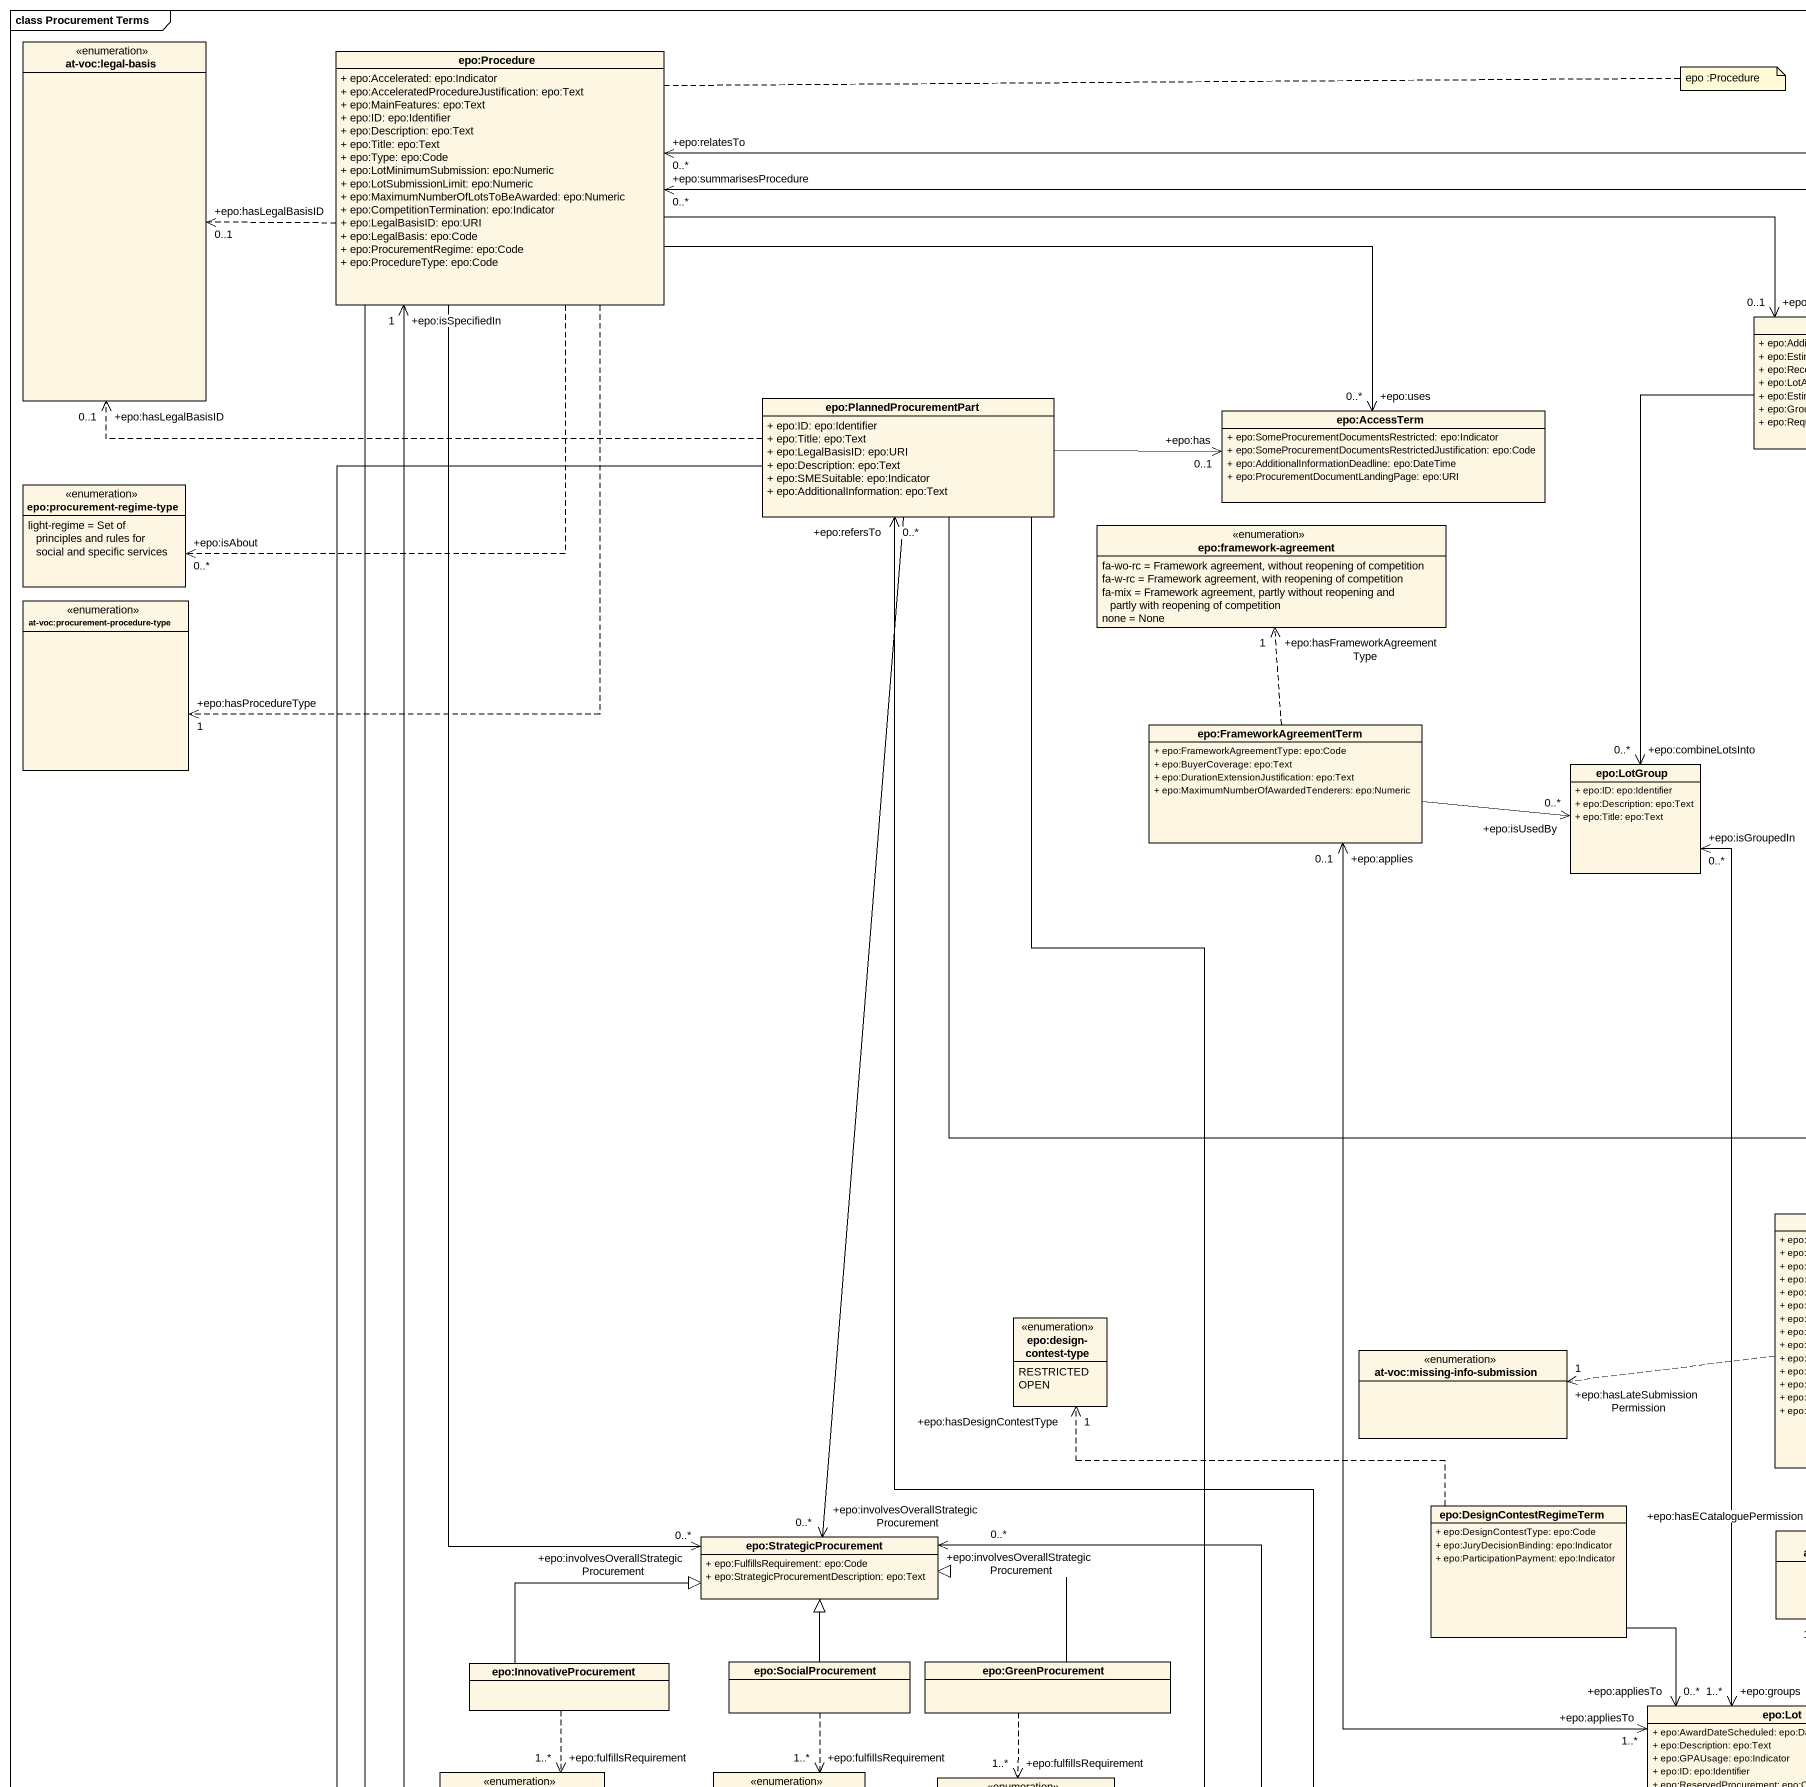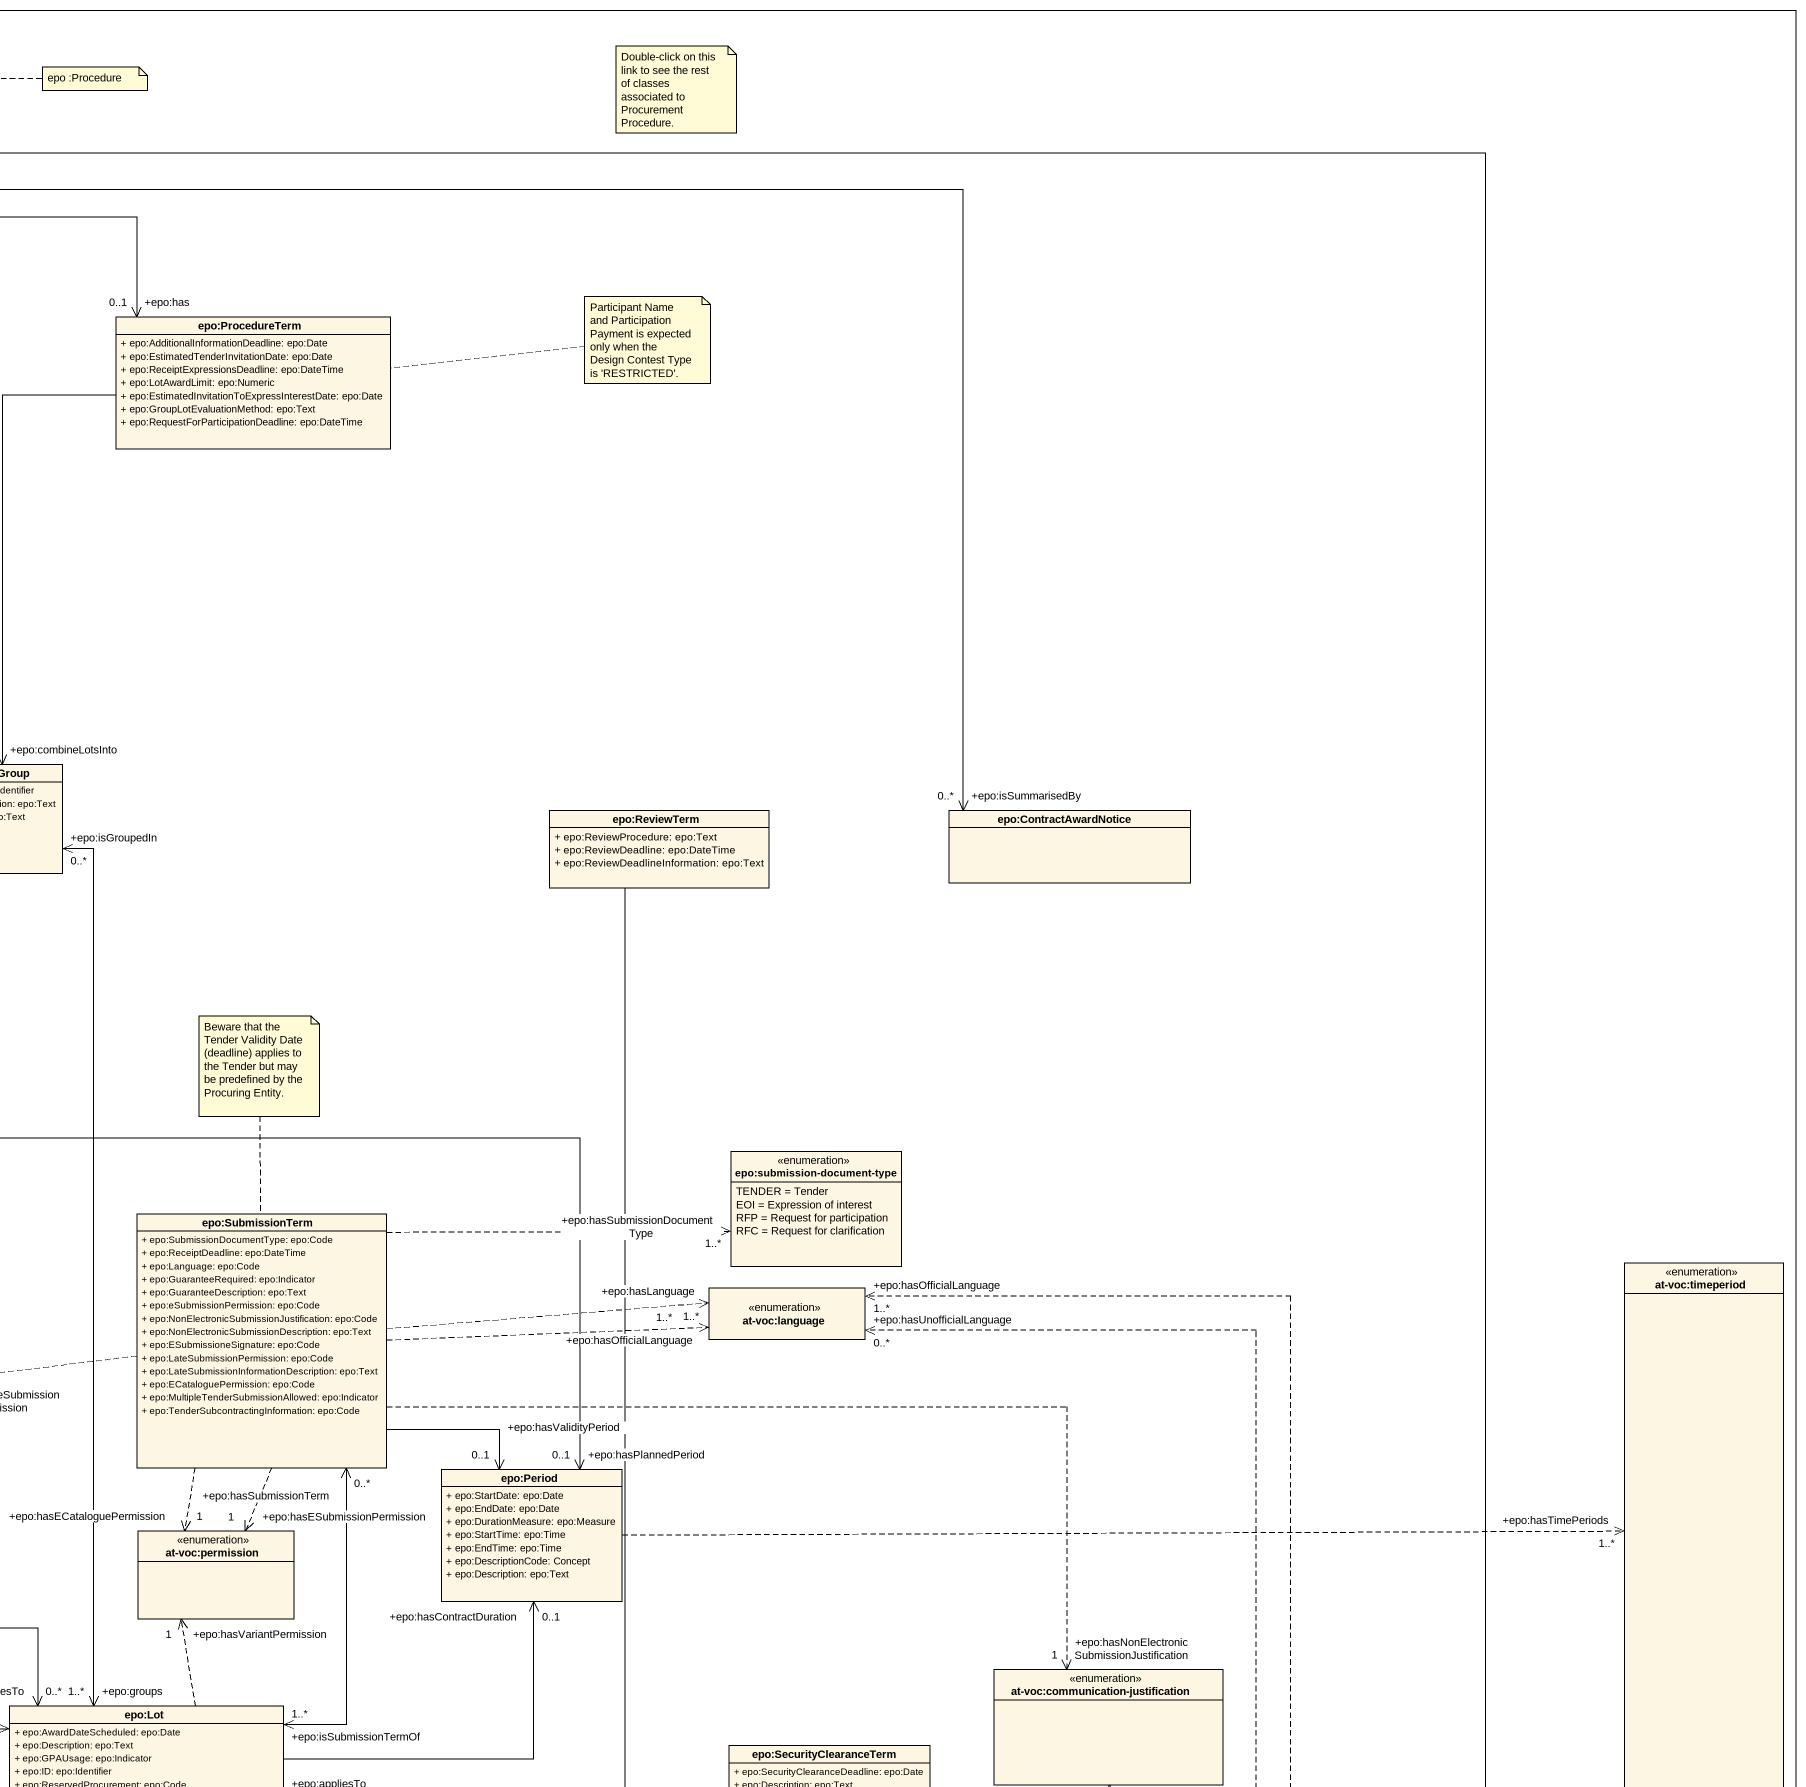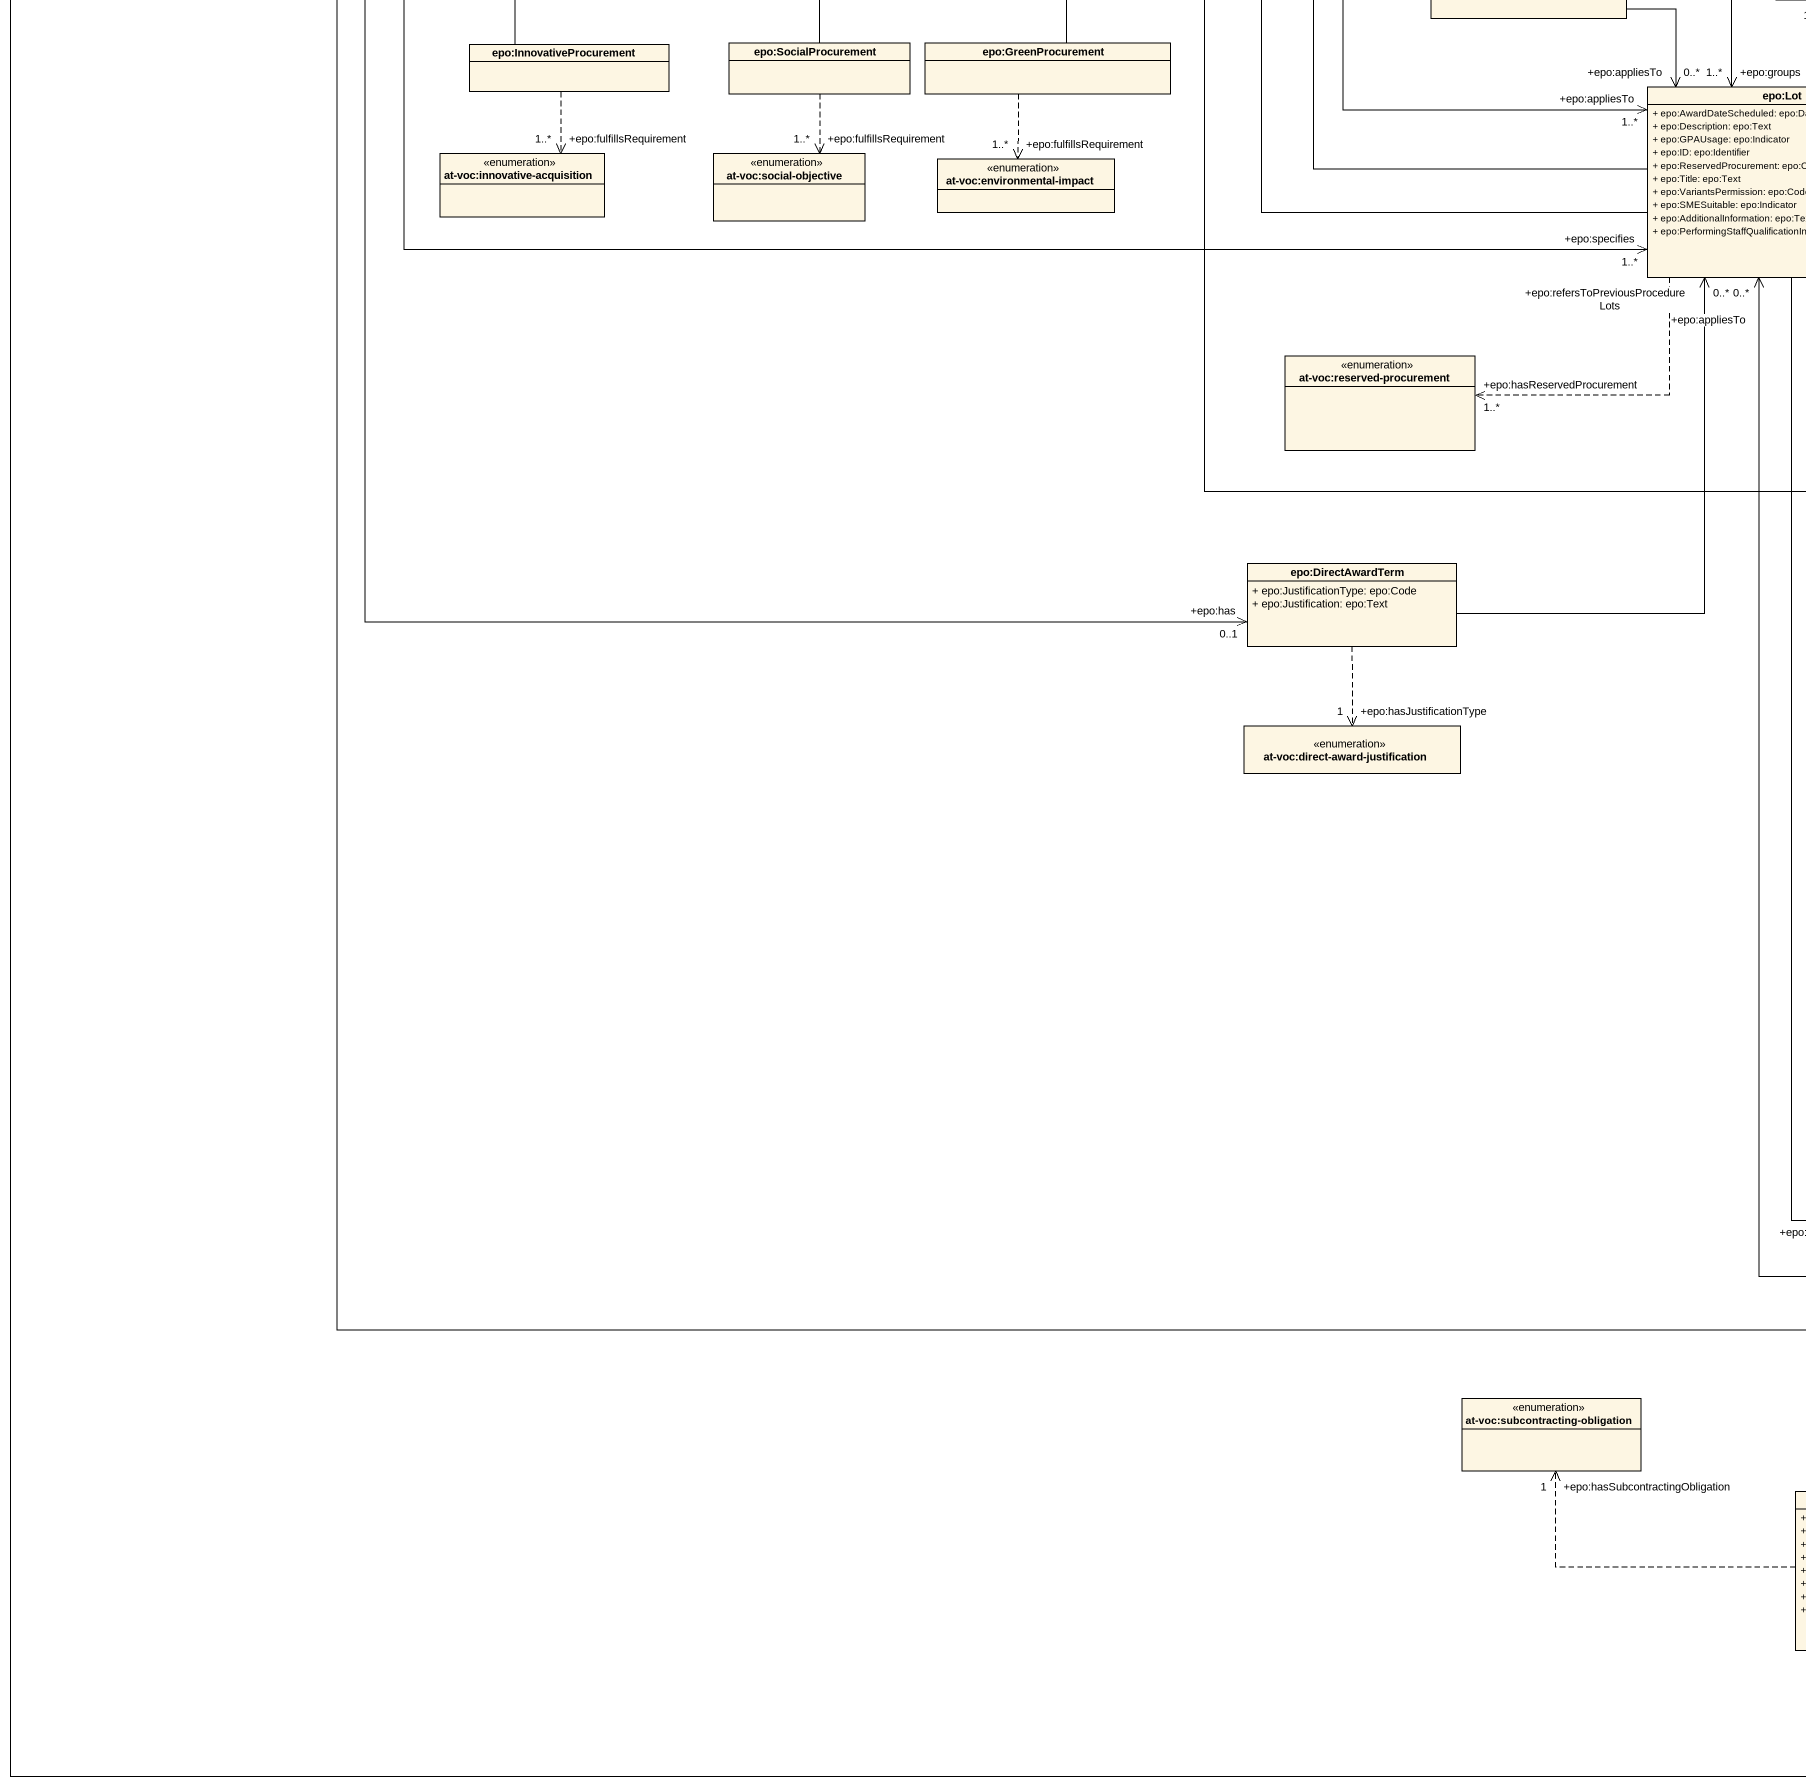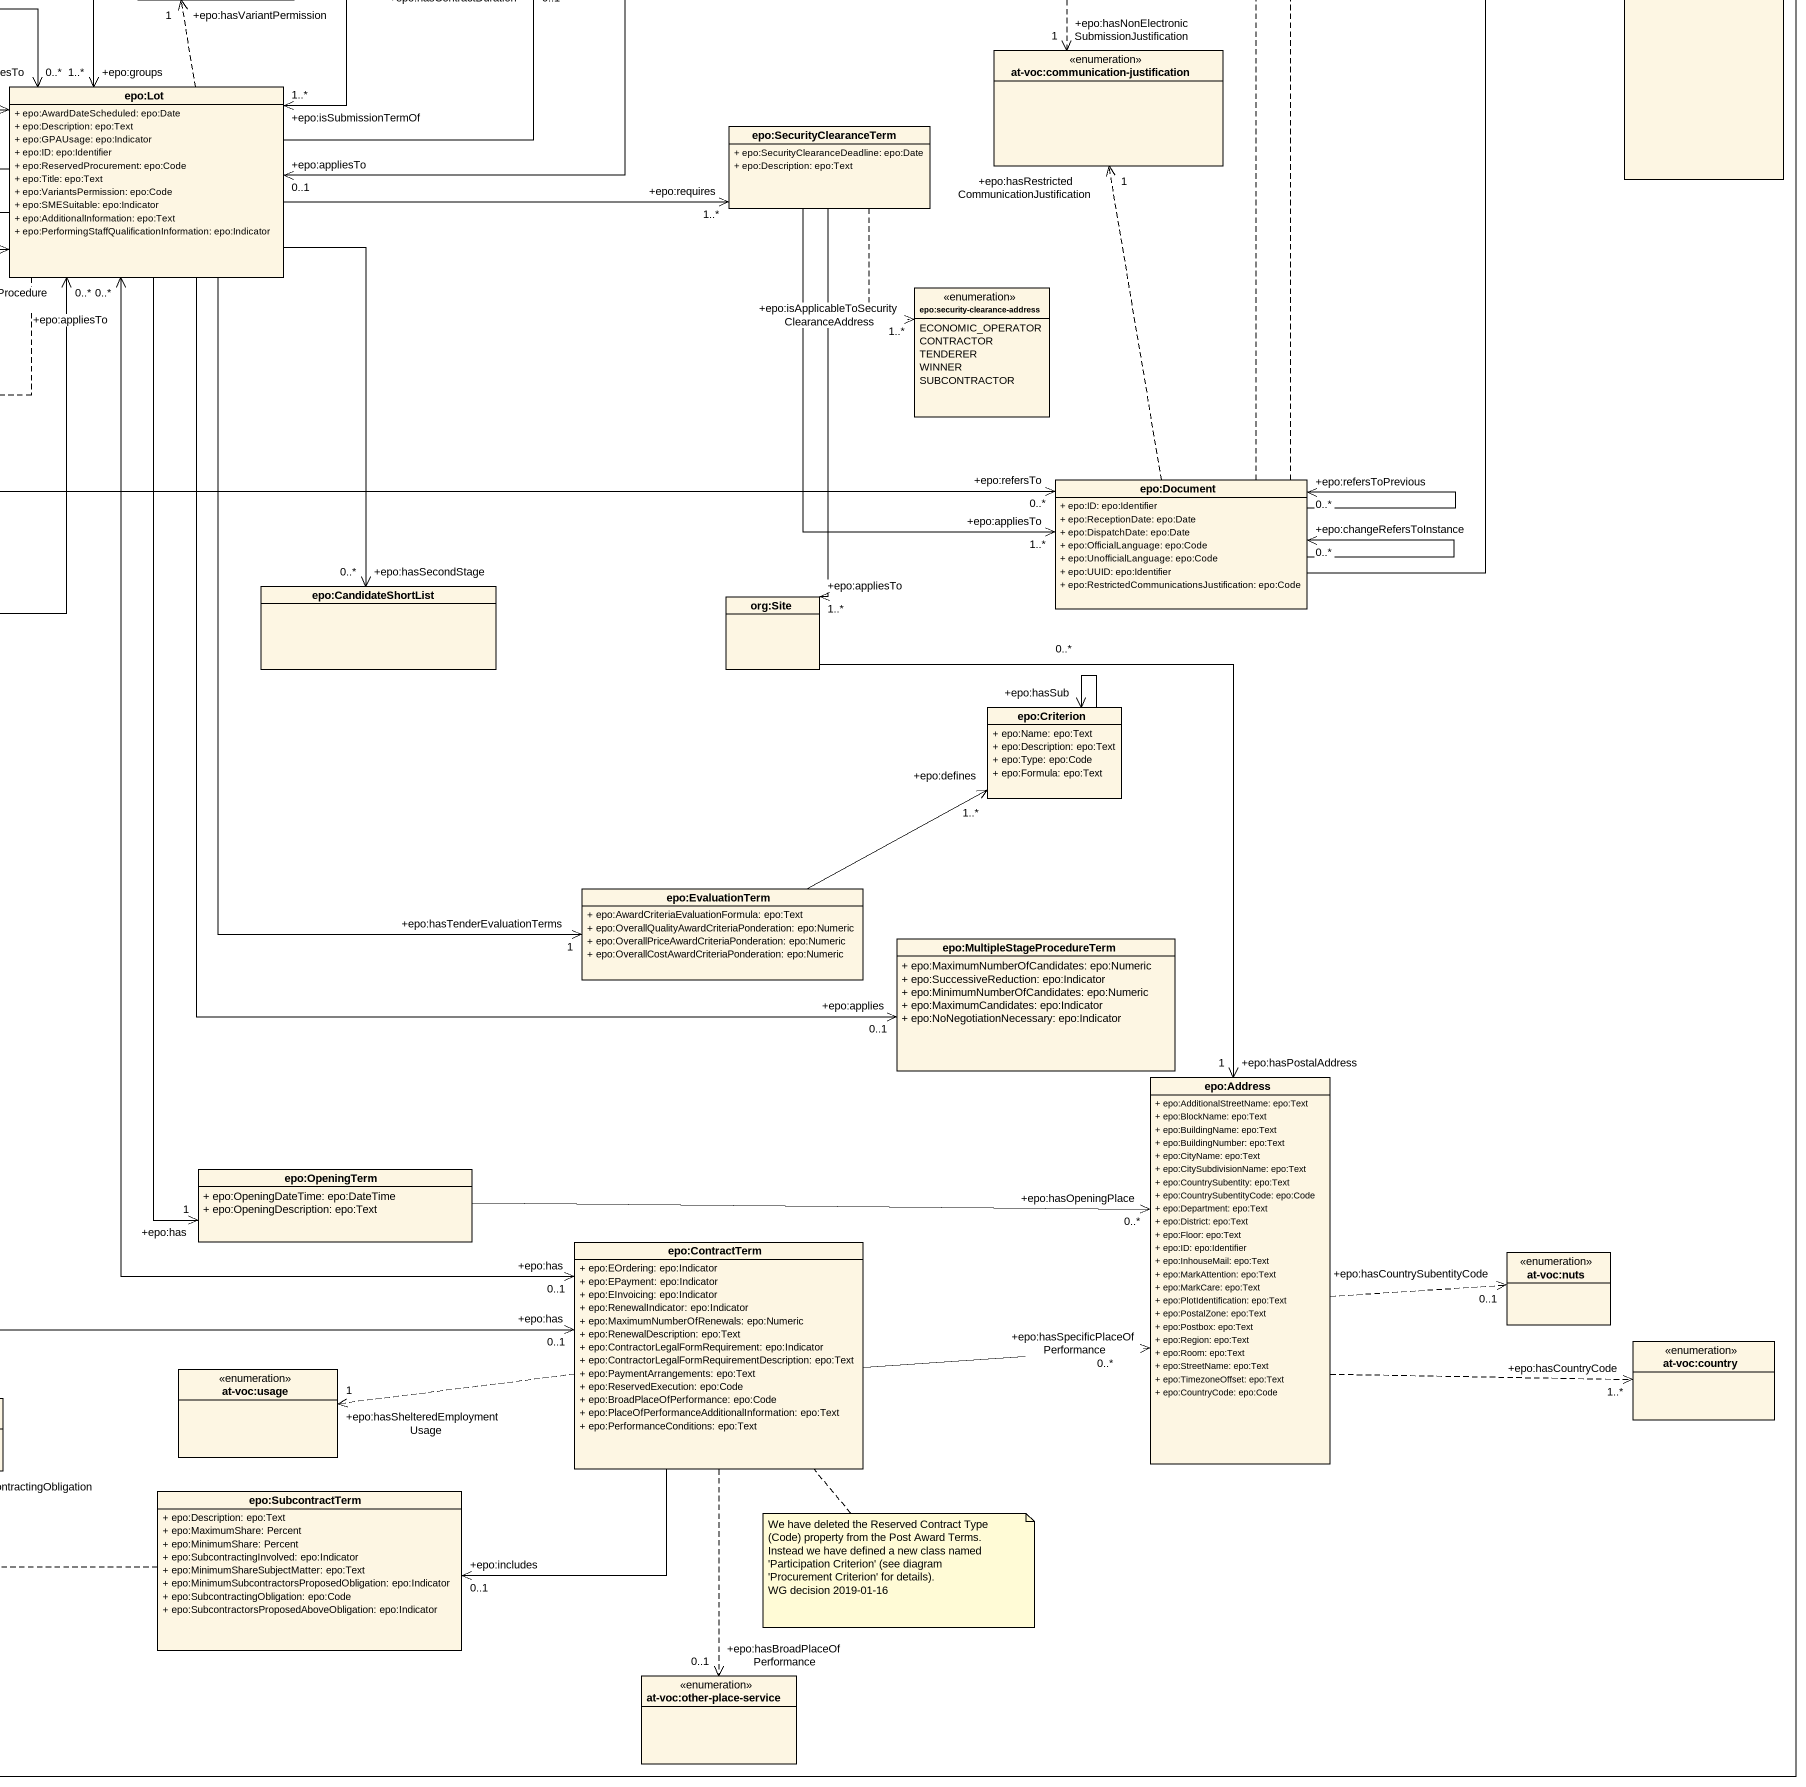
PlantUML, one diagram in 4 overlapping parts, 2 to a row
@startuml
mainframe class Procurement Terms
hide circle
hide empty members
skinparam classAttributeIconSize 0
enum "at-voc:legal-basis" as at_voc_legal_basis
class "epo:Procedure" as epo_Procedure {
  + epo:Accelerated: epo:Indicator
  + epo:AcceleratedProcedureJustification: epo:Text
  + epo:MainFeatures: epo:Text
  + epo:ID: epo:Identifier
  + epo:Description: epo:Text
  + epo:Title: epo:Text
  + epo:Type: epo:Code
  + epo:LotMinimumSubmission: epo:Numeric
  + epo:LotSubmissionLimit: epo:Numeric
  + epo:MaximumNumberOfLotsToBeAwarded: epo:Numeric
  + epo:CompetitionTermination: epo:Indicator
  + epo:LegalBasisID: epo:URI
  + epo:LegalBasis: epo:Code
  + epo:ProcurementRegime: epo:Code
  + epo:ProcedureType: epo:Code
}
class "epo:ProcedureTerm" as epo_ProcedureTerm {
  + epo:AdditionalInformationDeadline: epo:Date
  + epo:EstimatedTenderInvitationDate: epo:Date
  + epo:ReceiptExpressionsDeadline: epo:DateTime
  + epo:LotAwardLimit: epo:Numeric
  + epo:EstimatedInvitationToExpressInterestDate: epo:Date
  + epo:GroupLotEvaluationMethod: epo:Text
  + epo:RequestForParticipationDeadline: epo:DateTime
}
class "epo:PlannedProcurementPart" as epo_PlannedProcurementPart {
  + epo:ID: epo:Identifier
  + epo:Title: epo:Text
  + epo:LegalBasisID: epo:URI
  + epo:Description: epo:Text
  + epo:SMESuitable: epo:Indicator
  + epo:AdditionalInformation: epo:Text
}
class "epo:AccessTerm" as epo_AccessTerm {
  + epo:SomeProcurementDocumentsRestricted: epo:Indicator
  + epo:SomeProcurementDocumentsRestrictedJustification: epo:Code
  + epo:AdditionalInformationDeadline: epo:DateTime
  + epo:ProcurementDocumentLandingPage: epo:URI
}
enum "epo:procurement-regime-type" as epo_procurement_regime_type {
  light-regime = Set of principles and rules for social and specific services
}
enum "epo:framework-agreement" as epo_framework_agreement {
  fa-wo-rc = Framework agreement, without reopening of competition
  fa-w-rc = Framework agreement, with reopening of competition
  fa-mix = Framework agreement, partly without reopening and partly with reopening of competition
  none = None
}
enum "at-voc:procurement-procedure-type" as at_voc_procurement
class "epo:FrameworkAgreementTerm" as epo_FrameworkAgreementTerm {
  + epo:FrameworkAgreementType: epo:Code
  + epo:BuyerCoverage: epo:Text
  + epo:DurationExtensionJustification: epo:Text
  + epo:MaximumNumberOfAwardedTenderers: epo:Numeric
}
class "epo:LotGroup" as epo_LotGroup {
  + epo:ID: epo:Identifier
  + epo:Description: epo:Text
  + epo:Title: epo:Text
}
class "epo:ReviewTerm" as epo_ReviewTerm {
  + epo:ReviewProcedure: epo:Text
  + epo:ReviewDeadline: epo:DateTime
  + epo:ReviewDeadlineInformation: epo:Text
}
class "epo:ContractAwardNotice" as epo_ContractAwardNotice
enum "epo:submission-document-type" as epo_submission_document_type {
  TENDER = Tender
  EOI = Expression of interest
  RFP = Request for participation
  RFC = Request for clarification
}
class "epo:SubmissionTerm" as epo_SubmissionTerm {
  + epo:SubmissionDocumentType: epo:Code
  + epo:ReceiptDeadline: epo:DateTime
  + epo:Language: epo:Code
  + epo:GuaranteeRequired: epo:Indicator
  + epo:GuaranteeDescription: epo:Text
  + epo:eSubmissionPermission: epo:Code
  + epo:NonElectronicSubmissionJustification: epo:Code
  + epo:NonElectronicSubmissionDescription: epo:Text
  + epo:ESubmissioneSignature: epo:Code
  + epo:LateSubmissionPermission: epo:Code
  + epo:LateSubmissionInformationDescription: epo:Text
  + epo:ECataloguePermission: epo:Code
  + epo:MultipleTenderSubmissionAllowed: epo:Indicator
  + epo:TenderSubcontractingInformation: epo:Code
}
enum "at-voc:timeperiod" as at_voc_timeperiod
enum "epo:design-contest-type" as epo_design_contest_type {
  RESTRICTED
  OPEN
}
enum "at-voc:language" as at_voc_language
enum "at-voc:missing-info-submission" as at_voc_missing_info
class "epo:DesignContestRegimeTerm" as epo_DesignContestRegimeTerm {
  + epo:DesignContestType: epo:Code
  + epo:JuryDecisionBinding: epo:Indicator
  + epo:ParticipationPayment: epo:Indicator
}
class "epo:Period" as epo_Period {
  + epo:StartDate: epo:Date
  + epo:EndDate: epo:Date
  + epo:DurationMeasure: epo:Measure
  + epo:StartTime: epo:Time
  + epo:EndTime: epo:Time
  + epo:DescriptionCode: Concept
  + epo:Description: epo:Text
}
class "epo:StrategicProcurement" as epo_StrategicProcurement {
  + epo:FulfillsRequirement: epo:Code
  + epo:StrategicProcurementDescription: epo:Text
}
enum "at-voc:permission" as at_voc_permission
class "epo:InnovativeProcurement" as epo_InnovativeProcurement
class "epo:SocialProcurement" as epo_SocialProcurement
class "epo:GreenProcurement" as epo_GreenProcurement
enum "at-voc:communication-justification" as at_voc_communication
class "epo:Lot" as epo_Lot {
  + epo:AwardDateScheduled: epo:Date
  + epo:Description: epo:Text
  + epo:GPAUsage: epo:Indicator
  + epo:ID: epo:Identifier
  + epo:ReservedProcurement: epo:Code
  + epo:Title: epo:Text
  + epo:VariantsPermission: epo:Code
  + epo:SMESuitable: epo:Indicator
  + epo:AdditionalInformation: epo:Text
  + epo:PerformingStaffQualificationInformation: epo:Indicator
}
class "epo:SecurityClearanceTerm" as epo_SecurityClearanceTerm {
  + epo:SecurityClearanceDeadline: epo:Date
  + epo:Description: epo:Text
}
enum "at-voc:innovative-acquisition" as at_voc_innovative
enum "at-voc:social-objective" as at_voc_social_objective
enum "at-voc:environmental-impact" as at_voc_environmental_impact
enum "epo:security-clearance-address" as epo_security_clearance {
  ECONOMIC_OPERATOR
  CONTRACTOR
  TENDERER
  WINNER
  SUBCONTRACTOR
}
enum "at-voc:reserved-procurement" as at_voc_reserved_procurement
class "epo:Document" as epo_Document {
  + epo:ID: epo:Identifier
  + epo:ReceptionDate: epo:Date
  + epo:DispatchDate: epo:Date
  + epo:OfficialLanguage: epo:Code
  + epo:UnofficialLanguage: epo:Code
  + epo:UUID: epo:Identifier
  + epo:RestrictedCommunicationsJustification: epo:Code
}
class "epo:DirectAwardTerm" as epo_DirectAwardTerm {
  + epo:JustificationType: epo:Code
  + epo:Justification: epo:Text
}
class "epo:CandidateShortList" as epo_CandidateShortList
class "org:Site" as org_Site
enum "at-voc:direct-award-justification" as at_voc_direct_award
class "epo:Criterion" as epo_Criterion {
  + epo:Name: epo:Text
  + epo:Description: epo:Text
  + epo:Type: epo:Code
  + epo:Formula: epo:Text
}
class "epo:EvaluationTerm" as epo_EvaluationTerm {
  + epo:AwardCriteriaEvaluationFormula: epo:Text
  + epo:OverallQualityAwardCriteriaPonderation: epo:Numeric
  + epo:OverallPriceAwardCriteriaPonderation: epo:Numeric
  + epo:OverallCostAwardCriteriaPonderation: epo:Numeric
}
class "epo:MultipleStageProcedureTerm" as epo_MultipleStageProcedureTe {
  + epo:MaximumNumberOfCandidates: epo:Numeric
  + epo:SuccessiveReduction: epo:Indicator
  + epo:MinimumNumberOfCandidates: epo:Numeric
  + epo:MaximumCandidates: epo:Indicator
  + epo:NoNegotiationNecessary: epo:Indicator
}
class "epo:Address" as epo_Address {
  + epo:AdditionalStreetName: epo:Text
  + epo:BlockName: epo:Text
  + epo:BuildingName: epo:Text
  + epo:BuildingNumber: epo:Text
  + epo:CityName: epo:Text
  + epo:CitySubdivisionName: epo:Text
  + epo:CountrySubentity: epo:Text
  + epo:CountrySubentityCode: epo:Code
  + epo:Department: epo:Text
  + epo:District: epo:Text
  + epo:Floor: epo:Text
  + epo:ID: epo:Identifier
  + epo:InhouseMail: epo:Text
  + epo:MarkAttention: epo:Text
  + epo:MarkCare: epo:Text
  + epo:PlotIdentification: epo:Text
  + epo:PostalZone: epo:Text
  + epo:Postbox: epo:Text
  + epo:Region: epo:Text
  + epo:Room: epo:Text
  + epo:StreetName: epo:Text
  + epo:TimezoneOffset: epo:Text
  + epo:CountryCode: epo:Code
}
class "epo:OpeningTerm" as epo_OpeningTerm {
  + epo:OpeningDateTime: epo:DateTime
  + epo:OpeningDescription: epo:Text
}
class "epo:ContractTerm" as epo_ContractTerm {
  + epo:EOrdering: epo:Indicator
  + epo:EPayment: epo:Indicator
  + epo:EInvoicing: epo:Indicator
  + epo:RenewalIndicator: epo:Indicator
  + epo:MaximumNumberOfRenewals: epo:Numeric
  + epo:RenewalDescription: epo:Text
  + epo:ContractorLegalFormRequirement: epo:Indicator
  + epo:ContractorLegalFormRequirementDescription: epo:Text
  + epo:PaymentArrangements: epo:Text
  + epo:ReservedExecution: epo:Code
  + epo:BroadPlaceOfPerformance: epo:Code
  + epo:PlaceOfPerformanceAdditionalInformation: epo:Text
  + epo:PerformanceConditions: epo:Text
}
enum "at-voc:nuts" as at_voc_nuts
enum "at-voc:country" as at_voc_country
enum "at-voc:usage" as at_voc_usage
enum "at-voc:subcontracting-obligation" as at_voc_subcontracting
class "epo:SubcontractTerm" as epo_SubcontractTerm {
  + epo:Description: epo:Text
  + epo:MaximumShare: Percent
  + epo:MinimumShare: Percent
  + epo:SubcontractingInvolved: epo:Indicator
  + epo:MinimumShareSubjectMatter: epo:Text
  + epo:MinimumSubcontractorsProposedObligation: epo:Indicator
  + epo:SubcontractingObligation: epo:Code
  + epo:SubcontractorsProposedAboveObligation: epo:Indicator
}
enum "at-voc:other-place-service" as at_voc_other_place_service
epo_Procedure .left.> "+epo:hasLegalBasisID\n0..1" at_voc_legal_basis
epo_Procedure -right-> "+epo:has\n0..1" epo_ProcedureTerm
epo_Procedure -right-> "+epo:uses\n0..*" epo_AccessTerm
epo_Procedure ..> "+epo:isAbout\n0..*" epo_procurement_regime_type
epo_Procedure ..> "+epo:hasProcedureType\n1" at_voc_procurement
epo_Procedure --> "+epo:involvesOverallStrategicProcurement\n0..*" epo_StrategicProcurement
epo_Procedure "+epo:isSpecifiedIn\n1" <--> "+epo:specifies\n1..*" epo_Lot
epo_Procedure --> "+epo:has\n0..1" epo_DirectAwardTerm
epo_ProcedureTerm --> "+epo:combineLotsInto\n0..*" epo_LotGroup
epo_PlannedProcurementPart .left.> "+epo:hasLegalBasisID\n0..1" at_voc_legal_basis
epo_PlannedProcurementPart -right-> "+epo:has\n0..1" epo_AccessTerm
epo_PlannedProcurementPart --> "+epo:hasPlannedPeriod\n0..1" epo_Period
epo_PlannedProcurementPart --> "+epo:involvesOverallStrategicProcurement\n0..*" epo_StrategicProcurement
epo_PlannedProcurementPart --> "+epo:refersTo\n0..*" epo_Document
epo_PlannedProcurementPart --> "+epo:has\n0..1" epo_ContractTerm
epo_FrameworkAgreementTerm .up.> "+epo:hasFrameworkAgreementType\n1" epo_framework_agreement
epo_FrameworkAgreementTerm -right-> "+epo:isUsedBy\n0..*" epo_LotGroup
epo_FrameworkAgreementTerm "+epo:applies\n0..1" <--> "+epo:appliesTo\n1..*" epo_Lot
epo_ReviewTerm --> "+epo:appliesTo\n0..1" epo_Lot
epo_ContractAwardNotice "+epo:isSummarisedBy\n0..*" <-left-> "+epo:summarisesProcedure\n0..*" epo_Procedure
epo_SubmissionTerm .right.> "+epo:hasSubmissionDocumentType\n1..*" epo_submission_document_type
epo_SubmissionTerm .right.> "+epo:hasLanguage\n1..*" at_voc_language
epo_SubmissionTerm .right.> "+epo:hasOfficialLanguage\n1..*" at_voc_language
epo_SubmissionTerm .left.> "+epo:hasLateSubmissionPermission\n1" at_voc_missing_info
epo_SubmissionTerm --> "+epo:hasValidityPeriod\n0..1" epo_Period
epo_SubmissionTerm ..> "+epo:hasECataloguePermission\n1" at_voc_permission
epo_SubmissionTerm ..> "+epo:hasESubmissionPermission\n1" at_voc_permission
epo_SubmissionTerm .right.> "+epo:hasNonElectronicSubmissionJustification\n1" at_voc_communication
epo_SubmissionTerm "+epo:hasSubmissionTerm\n0..*" <--> "+epo:isSubmissionTermOf\n1..*" epo_Lot
epo_DesignContestRegimeTerm .left.> "+epo:hasDesignContestType\n1" epo_design_contest_type
epo_DesignContestRegimeTerm --> "+epo:appliesTo\n0..*" epo_Lot
epo_Period .right.> "+epo:hasTimePeriods\n1..*" at_voc_timeperiod
epo_InnovativeProcurement -right-|> epo_StrategicProcurement
epo_InnovativeProcurement ..> "+epo:fulfillsRequirement\n1..*" at_voc_innovative
epo_SocialProcurement -up-|> epo_StrategicProcurement
epo_SocialProcurement ..> "+epo:fulfillsRequirement\n1..*" at_voc_social_objective
epo_GreenProcurement -left-|> epo_StrategicProcurement
epo_GreenProcurement ..> "+epo:fulfillsRequirement\n1..*" at_voc_environmental_impact
epo_Lot -up-> "+epo:refersTo\n0..*" epo_PlannedProcurementPart
epo_Lot "+epo:groups\n1..*" <-up-> "+epo:isGroupedIn\n0..*" epo_LotGroup
epo_Lot -up-> "+epo:hasContractDuration\n0..1" epo_Period
epo_Lot -left-> "+epo:involvesOverallStrategicProcurement\n0..*" epo_StrategicProcurement
epo_Lot .up.> "+epo:hasVariantPermission\n1" at_voc_permission
epo_Lot -right-> "+epo:requires\n1..*" epo_SecurityClearanceTerm
epo_Lot .left.> "+epo:hasReservedProcurement\n1..*" at_voc_reserved_procurement
epo_Lot --> "+epo:hasSecondStage\n0..*" epo_CandidateShortList
epo_Lot --> "+epo:hasTenderEvaluationTerms\n1" epo_EvaluationTerm
epo_Lot --> "+epo:applies\n0..1" epo_MultipleStageProcedureTe
epo_Lot --> "+epo:has\n1" epo_OpeningTerm
epo_Lot "+epo:appliesTo\n0..*" <--> "+epo:has\n0..1" epo_ContractTerm
epo_SecurityClearanceTerm ..> "+epo:isApplicableToSecurityClearanceAddress\n1..*" epo_security_clearance
epo_SecurityClearanceTerm --> "+epo:appliesTo\n1..*" epo_Document
epo_SecurityClearanceTerm --> "+epo:appliesTo\n1..*" org_Site
epo_Document -up-> "+epo:relatesTo\n0..*" epo_Procedure
epo_Document .up.> "+epo:hasUnofficialLanguage\n0..*" at_voc_language
epo_Document .up.> "+epo:hasOfficialLanguage\n1..*" at_voc_language
epo_Document .up.> "+epo:hasRestrictedCommunicationJustification\n1" at_voc_communication
epo_Document --> "+epo:refersToPrevious\n0..*" epo_Document
epo_Document --> "+epo:changeRefersToInstance\n0..*" epo_Document
epo_DirectAwardTerm -up-> "+epo:refersToPreviousProcedureLots\n0..*" epo_Lot
epo_DirectAwardTerm ..> "+epo:hasJustificationType\n1" at_voc_direct_award
org_Site --> "+epo:hasPostalAddress\n1" epo_Address
epo_Criterion --> "+epo:hasSub\n0..*" epo_Criterion
epo_EvaluationTerm -right-> "+epo:defines\n1..*" epo_Criterion
epo_Address .right.> "+epo:hasCountrySubentityCode\n0..1" at_voc_nuts
epo_Address .right.> "+epo:hasCountryCode\n1..*" at_voc_country
epo_OpeningTerm -right-> "+epo:hasOpeningPlace\n0..*" epo_Address
epo_ContractTerm -right-> "+epo:hasSpecificPlaceOfPerformance\n0..*" epo_Address
epo_ContractTerm .left.> "+epo:hasShelteredEmploymentUsage\n1" at_voc_usage
epo_ContractTerm -left-> "+epo:includes\n0..1" epo_SubcontractTerm
epo_ContractTerm ..> "+epo:hasBroadPlaceOfPerformance\n0..1" at_voc_other_place_service
epo_SubcontractTerm .left.> "+epo:hasSubcontractingObligation\n1" at_voc_subcontracting
note as N1
  Double-click on this link to see the rest of classes associated to Procurement Procedure.
end note
note right of epo_Procedure : epo :Procedure
note right of epo_ProcedureTerm : Participant Name and Participation Payment is expected only when the Design Contest Type is 'RESTRICTED'.
note top of epo_SubmissionTerm : Beware that the Tender Validity Date (deadline) applies to the Tender but may be predefined by the Procuring Entity.
note bottom of epo_ContractTerm
  We have deleted the Reserved Contract Type (Code) property from the Post Award Terms. Instead we have defined a new class named 'Participation Criterion' (see diagram 'Procurement Criterion' for details).
  WG decision 2019-01-16
end note
@enduml
